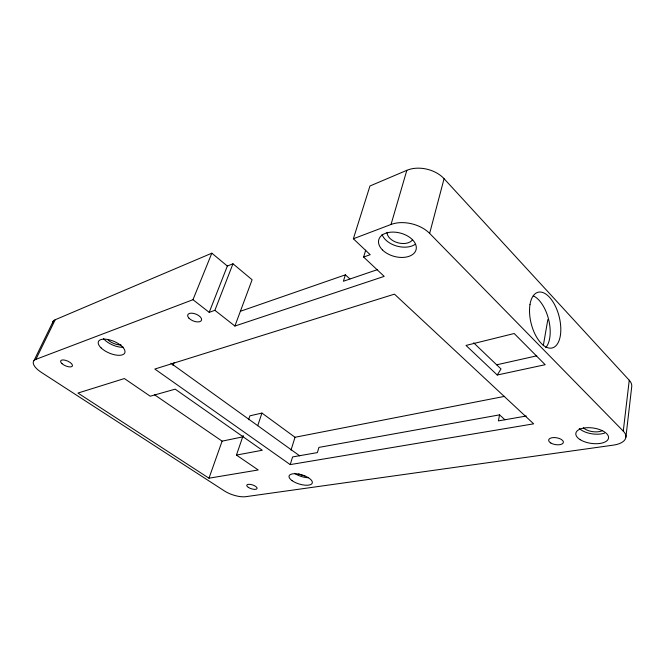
<?xml version="1.0" encoding="UTF-8"?>
<svg xmlns="http://www.w3.org/2000/svg" width="665" height="665" viewBox="0 0 665 665"><rect width="100%" height="100%" fill="white"/><g stroke="black" fill="none" stroke-linecap="round" stroke-linejoin="round"><path stroke-width="1" d="M625.898 437.113L631.75 386.49A22.876 11.712 6.7 0 0 629.248 380.247L444.07 178.702A26.542 18.096 13.9 0 0 406.83 170.323L369.948 186L353.364 238.768L370.189 254.695L363.614 257.047L384.195 276.382L234.895 326.041L214.895 310.314L209.209 312.351L192.983 299.691L35.885 359.358A18.836 7.481 23.7 0 0 41.454 372.442L224.462 490.97A15.935 5.844 18.3 0 0 245.767 496.68L613.271 445.143A23.583 11.089 7.8 0 0 623.271 431.12L629.248 380.247M543.297 345.684L547.844 319.557M290.214 464.602L533.654 423.838L394.453 294.146L154.829 369.042L290.214 464.602L292.583 456.938L317.396 452.591L318.926 447.395L499.548 414.869L498.384 420.903L526.298 416.016M623.271 431.12L429.64 233.398L444.07 178.702M353.364 238.768L391.037 224.462L406.83 170.323M363.614 257.047L365.708 250.14M349.881 278.918L345.393 274.844L343.389 281.245L377.662 269.549M291.004 450.155L295.019 437.271L504.669 396.348M257.729 425.667L261.952 413.073L295.019 437.271M236.441 455.084L262.293 450.247L175.194 389.15L150.232 396.207L124.372 378.551L77.955 393.065L208.976 478.202L258.219 469.964L236.441 455.084L243.174 435.459M248.56 419.748L249.907 415.825L261.952 413.073M208.976 478.202L222.11 441.144L243.041 436.814M234.895 326.041L252.11 279.757L232.974 263.781L227.347 266.05L209.209 312.351M214.895 310.314L232.974 263.781M172.983 365.401L174.147 362.516M192.983 299.691L211.836 253.182L227.347 266.05M33.99 360.613L53.3 321.104M35.885 359.358L55.22 319.74L211.836 253.182M497.245 375.01L545.175 364.711L514.195 333.514L466.007 345.426L497.245 375.01L501.003 368.967L473.663 342.816M240.389 311.278L345.393 274.844M496.797 364.786L536.73 355.841M154.529 394.769L222.11 441.144M170.88 363.215L299.699 455.849M499.548 414.869L504.926 419.756M391.037 224.462A27.539 17.365 14.4 0 1 429.64 233.398M121.055 344.911A10.066 4.505 23.3 0 1 107.905 339.807M533.272 295.85A28.487 14.522 75.8 0 1 548.725 319.865A28.487 14.522 75.8 0 1 545.749 347.662M602.648 430.513A11.596 5.528 8 0 1 583.388 427.803M304.819 475.891A8.512 3.416 16.9 0 1 298.668 473.921M412.558 239.766A13.524 8.587 14.9 0 1 397.612 242.692A13.524 8.587 14.9 0 1 387.047 232.326M52.502 323.049A18.371 7.997 24.4 0 1 55.22 319.74M308.419 477.753A12.061 4.838 16.9 0 1 294.562 473.314M123.474 347.246A14.264 6.392 23.3 0 1 103.574 338.635M604.601 433.106A16.426 7.839 8 0 1 579.265 428.451M415.218 244.313A19.169 12.17 14.9 0 1 396.323 245.934A19.169 12.17 14.9 0 1 382.034 234.371M529.972 304.645A28.736 14.414 75.8 0 0 549.548 348.128A28.736 14.414 75.8 0 0 556.007 307.513A28.736 14.414 75.8 0 0 529.972 304.645M188.835 318.045A7.39 3.682 21.9 0 0 200.913 321.087A7.39 3.682 21.9 0 0 194.13 313.523A7.39 3.682 21.9 0 0 188.835 318.045M382.4 249.874A19.302 12.061 15 0 0 414.869 252.268A19.302 12.061 15 0 0 394.968 232.168A19.302 12.061 15 0 0 382.4 249.874M101.08 347.886A14.339 6.309 23.2 0 0 124.064 353.871A14.339 6.309 23.2 0 0 109.667 339.898A14.339 6.309 23.2 0 0 101.08 347.886M580.196 439.681A16.517 7.747 8.2 0 0 607.86 439.74A16.517 7.747 8.2 0 0 588.525 427.678A16.517 7.747 8.2 0 0 580.196 439.681M292.135 480.695A12.12 4.771 16.9 0 0 311.835 483.771A12.12 4.771 16.9 0 0 298.061 473.995A12.12 4.771 16.9 0 0 292.135 480.695M62.053 363.705A6.401 2.61 23.6 0 0 72.177 366.332A6.401 2.61 23.6 0 0 65.386 360.272A6.401 2.61 23.6 0 0 62.053 363.705M248.328 487.37A5.411 2.02 18 0 0 256.964 488.742A5.411 2.02 18 0 0 250.506 484.419A5.411 2.02 18 0 0 248.328 487.37M550.795 443.006A7.473 3.475 9.4 0 0 563.164 443.023A7.473 3.475 9.4 0 0 554.086 437.553A7.473 3.475 9.4 0 0 550.795 443.006"/></g></svg>
